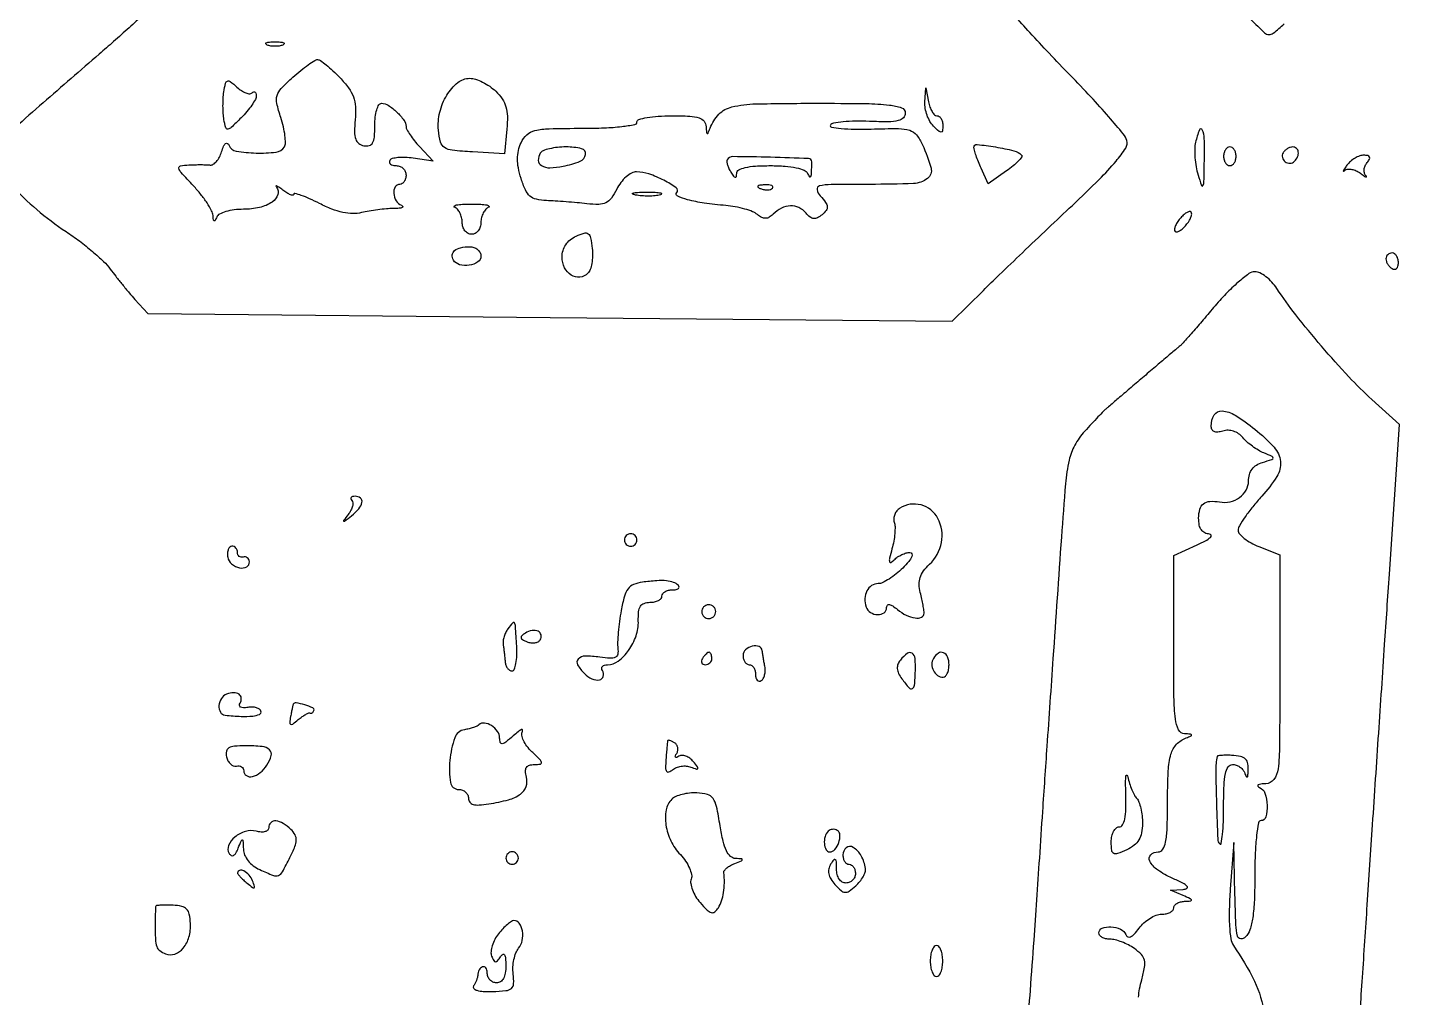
# Model space of a CAD drawing. Extents: x 0 to 5034, y 0 to 2560.
# Drawn here: x 2288.4 to 2512.1, y 599.7 to 755.1 of the extents above; entities that cross this region are included whole.
import ezdxf

# ---------------------------------------------------------------- set-up
doc = ezdxf.new("R2010")
doc.units = 0

msp = doc.modelspace()

# ---------------------------------------------------------------- linework, layer by layer
for points in [[(2285.728413, 729.915619, 0.032233), (2289.826134, 725.969013, 0.029054), (2294.536343, 722.432094, -0.015466), (2296.663873, 720.923104, -0.014152), (2298.759548, 719.241711, -0.014322), (2300.544561, 717.634295, -0.044093), (2301.61631, 716.414621, 0.007994), (2302.487419, 715.265849, 0.00482), (2303.554722, 713.930836, 0.004827), (2304.641171, 712.624373, 0.008426), (2305.569976, 711.565847), (2307.639952, 709.285454), (2372.069976, 708.671604), (2436.5, 708.057754), (2441.5, 713.001935, -0.003149), (2444.04777, 715.489728, -0.001092), (2447.752928, 719.046774, -0.001085), (2451.851407, 722.947267, -0.001262), (2455.765286, 726.637216, 0.007004), (2460.078059, 730.797813, 0.022976), (2462.756937, 733.711695, 0.030529), (2464.322192, 735.829782, 0.224331), (2464.485946, 737.04428, 0.096359), (2463.918664, 738.084025, 0.005751), (2461.596645, 740.823637, 0.008469), (2458.720651, 744.027503, 0.006139), (2455.414823, 747.500524, -0.00386), (2452.042409, 751.011314, -0.004791), (2448.961738, 754.331511, -0.003941), (2446.42636, 757.161579, -0.035667)], [(2306.935008, 757.22477, -0.002384), (2304.626366, 755.11854, -0.002358), (2302.138897, 752.892025, -0.003079), (2299.841554, 750.880262, 0.00075), (2290.829878, 743.062704, 0.004925), (2286.358209, 739.093739, 0.007425)], [(2484.370522, 756.423437, 0.006484), (2486.559293, 754.282583, 0.192673), (2487.265392, 754, 0.17163), (2487.957294, 754.244711, 0.009793), (2489.714117, 755.722908, 0.014047)], [(2501.505435, 591.9625, 0.000336), (2502.245651, 602.88339, 0.00028), (2503.018647, 614.5, -0.000137), (2503.870188, 627.352303, -0.000092), (2504.849501, 642.031033, -0.000093), (2505.802507, 656.236311, -0.000184), (2506.564385, 667.499261), (2508.196685, 691.498521), (2503.74934, 695.524963, -0.021247), (2500.070421, 699.151691, -0.010537), (2495.704406, 704.040372, -0.010535), (2491.551864, 709.104217, -0.021436), (2488.550207, 713.283031, 0.04143), (2487.738666, 714.322554, 0.042784), (2486.774889, 715.20189, 0.046593), (2485.809044, 715.808749, 0.117503), (2485.006464, 716, 0.160161), (2484.053693, 715.686771, 0.020123), (2482.336537, 714.310938, 0.022005), (2480.379683, 712.452036, 0.016614), (2478.393779, 710.25, -0.002101), (2476.48913, 708.010687, -0.003008), (2474.779852, 706.042187, -0.001637), (2473.319637, 704.391747, -0.045803), (2472.90052, 704, 0.01029), (2472.458284, 703.641873, 0.000425), (2470.901555, 702.325, 0.000738), (2469.060587, 700.760319, 0.000524), (2467, 699, -0.000167), (2464.941027, 697.238517, -0.000236), (2463.104997, 695.670327, -0.000135), (2461.554031, 694.347604, -0.003317), (2461.121785, 693.984093, 0.027251), (2460.745243, 693.635348, 0.002551), (2459.870921, 692.722995, 0.003269), (2458.840346, 691.622224, 0.002564), (2457.736669, 690.415459, 0.058032), (2456.136921, 688.173429, 0.071986), (2455.234731, 685.777196, 0.033005), (2454.665888, 682.023001, 0.003721), (2454.003469, 673.431366, 0.000066), (2452.654262, 654.01398, 0.000169), (2451.682516, 639.9331, 0.000226), (2450.968279, 629.463327, 0.000603), (2450.471562, 622, -0.000736), (2450.022881, 615.285339, -0.000839), (2449.573201, 608.86001, -0.000582), (2448.983946, 600.770475, -0.000159), (2448.034709, 588, 0.000521)], [(2466.367131, 599.70806, -0.02635), (2466.543148, 601.067169, -0.021984), (2466.868622, 602.48636, 0.021544), (2467.329812, 604.489231, 0.10358), (2467.302825, 605.652961, 0.135724), (2466.816342, 606.544719, 0.047681), (2465.69683, 607.499795, 0.03377), (2464.746344, 608.074075, 0.027612), (2463.662015, 608.559315, 0.028449), (2462.61077, 608.894532, 0.063034), (2461.777494, 609, -0.054303), (2461.097501, 609.07407, -0.073999), (2460.522139, 609.29375, -0.093637), (2460.136022, 609.618435, -0.172913), (2460, 610, -0.313208), (2460.528048, 610.760273, -0.104017), (2461.943401, 610.973298, -0.088214), (2463.495807, 610.603465, -0.201299), (2464.312954, 609.75, 0.18189), (2464.640174, 609.381564, 0.234634), (2465.086405, 609.370942, 0.099504), (2465.684789, 609.812282, 0.025306), (2466.452991, 610.75, -0.049959), (2467.232054, 611.610811, -0.044338), (2468.196504, 612.339062, -0.046874), (2469.192044, 612.83784, -0.092961), (2470.056704, 613, 0.049486), (2470.800353, 613.073781, 0.069479), (2471.429157, 613.29375, 0.089648), (2471.852377, 613.618209, 0.186599), (2472, 614, -0.16722), (2472.13318, 614.387084, -0.090029), (2472.514062, 614.726896, -0.072474), (2473.080593, 614.969234, -0.054897), (2473.75, 615.070285, 0.011173), (2474.721577, 615.131074, 0.467319), (2474.827495, 615.282091, 0.223503), (2474.652006, 615.489401, 0.005675), (2473.5, 616), (2471.5, 616.859429), (2473.5, 616.98112, 0.108174), (2474.115049, 617.155505, 0.498187), (2474.16343, 617.465928, 0.084899), (2473.473212, 617.970896, 0.010048), (2471.75, 618.786656, -0.045881), (2469.425662, 620.098237, -0.119277), (2468.155728, 621.523233, -0.33546), (2468.3136, 622.521567, -0.19404), (2469.5, 623, 0.25452), (2470.244671, 623.405324, 0.095488), (2470.70417, 624.544219, 0.040458), (2470.947961, 626.70761, 0.007342), (2471.015313, 630.75, -0.009981), (2471.129695, 635.963043, -0.058698), (2471.562586, 638.659861, -0.120304), (2472.45871, 640.240036, -0.113416), (2474, 641.271109, 0.010258), (2474.779626, 641.586343, 0.403256), (2474.845775, 641.743056, 0.289553), (2474.682747, 641.864413, 0.007783), (2473.75, 641.921053, -0.275004), (2472.794293, 642.549693, -0.082897), (2472.282054, 644.286375, -0.027568), (2472.047089, 647.826077, -0.00279), (2472, 656.264749), (2472, 670.529497), (2475.75, 672.213344, 0.016887), (2477.08259, 672.866641, 0.056323), (2477.884375, 673.417661, 0.276457), (2477.992864, 673.748673, 0.342164), (2477.75, 673.948595, -0.103247), (2476.981145, 674.132783, -0.132951), (2476.43014, 674.601851, -0.103968), (2476.104426, 675.385295, -0.046738), (2476, 676.5, -0.067595), (2476.193867, 677.927478, -0.162492), (2476.782078, 678.801938, -0.152373), (2477.807903, 679.181133, -0.0573), (2479.353558, 679.083902, 0.100695), (2481.030515, 679.123174, 0.101073), (2482.556321, 679.814812, 0.107653), (2483.619253, 681.004317, 0.129411), (2484, 682.450756, -0.06814), (2484.143785, 683.500935, -0.09377), (2484.564952, 684.352869, -0.093114), (2485.270925, 684.996166, -0.0663), (2486.25, 685.43443, 0.005952), (2487.738632, 685.895536, 0.286583), (2487.931681, 686.124589, 0.335183), (2487.796795, 686.368746, 0.007238), (2486.465282, 686.939199, -0.036759), (2485.587303, 687.378332, -0.023138), (2484.629801, 688.010501, -0.023197), (2483.74082, 688.723793, -0.038895), (2483.074099, 689.410716, 0.070184), (2482.396799, 690.02659, 0.071045), (2481.57826, 690.428008, 0.073188), (2480.702746, 690.576473, 0.082484), (2479.858817, 690.45519, -0.050187), (2479.055993, 690.286557, -0.130239), (2478.476464, 690.37549, -0.178817), (2478.127631, 690.710499, -0.113412), (2478, 691.265946, -0.137083), (2478.498898, 693.051451, -0.282254), (2479.740621, 693.691082, -0.123401), (2481.861653, 692.987986, -0.027207), (2485.006233, 690.742812, -0.039244), (2488.073283, 687.86892, -0.160531), (2489.102456, 685.571147, -0.16827), (2488.540516, 683.178229, -0.044147), (2486.113931, 680.001463, 0.014591), (2484.666179, 678.321753, 0.018874), (2483.443884, 676.695214, 0.016851), (2482.536379, 675.288683, 0.135648), (2482.333333, 674.554026, 0.181662), (2482.556131, 673.961041, 0.046521), (2483.3125, 673.243568, 0.041218), (2484.390607, 672.531589, 0.031848), (2485.666667, 671.934605), (2489, 670.626707), (2489, 652.313354, -0.00153), (2488.962628, 640.102065, -0.02891), (2488.718207, 636.283702, -0.129824), (2488.046887, 634.602611, -0.22824), (2486.75, 633.921053, 0.020908), (2485.953487, 633.859693, 0.102704), (2485.528125, 633.717133, 0.451325), (2485.492009, 633.534095, 0.134342), (2485.75, 633.337719, -0.222278), (2486.618182, 632.405461, -0.066492), (2486.974097, 630.444997, -0.074256), (2486.787511, 628.611897, -0.342837), (2486, 628, 0.362941), (2485.582061, 627.6506, 0.015508), (2485.279167, 625.607143, 0.019302), (2485.067196, 622.879024, 0.009736), (2485, 619.428571, -0.009186), (2484.923566, 615.268732, -0.027783), (2484.6625, 612.448214, -0.041122), (2484.210836, 610.519617, -0.118843), (2483.5, 609.357143, -0.212708), (2482.738525, 609.065093, -0.330379), (2482.219974, 609.494048, -0.050966), (2481.964596, 611.310781, -0.004041), (2481.819842, 616.178571), (2481.639684, 624.5), (2481.069842, 617, 0.011996), (2480.903384, 613.792007, 0.020601), (2480.939108, 611.115307, 0.022148), (2481.144343, 609.045455, 0.118704), (2481.56121, 608, -0.042412), (2484.937267, 602.250528, -0.075122), (2486.538781, 597.002994, -0.136488)]]:
    msp.add_lwpolyline(points, format="xyb")
for points in [[(2329.25, 752.337719, -0.057986), (2328.679992, 752.181385, -0.037979), (2328, 752.12966, -0.037979), (2327.320008, 752.181385, -0.057986), (2326.75, 752.337719, -0.174857), (2326.540618, 752.525001, -0.447206), (2326.601562, 752.693942, -0.078554), (2327.10856, 752.810911, -0.017491), (2328, 752.842105, -0.017491), (2328.89144, 752.810911, -0.078554), (2329.398438, 752.693942, -0.447206), (2329.459382, 752.525001, -0.174857)], [(2338.398641, 747.105796, -0.031721), (2339.790265, 745.455487, -0.072487), (2340.558193, 744.024129, -0.074135), (2340.876072, 742.453576, -0.034425), (2340.840372, 740.368597, 0.019683), (2340.748743, 738.402933, 0.083577), (2340.935108, 737.244775, 0.148484), (2341.422557, 736.563614, 0.116675), (2342.254639, 736.189477, 0.110527), (2343.115137, 736.21522, 0.209551), (2343.651406, 736.634171, 0.104955), (2343.929729, 737.582978, 0.01905), (2344, 739.426676, -0.028387), (2344.077792, 740.795791, -0.044478), (2344.314732, 741.950336, -0.055522), (2344.658697, 742.758832, -0.270745), (2345.071429, 743, -0.146649), (2346.159401, 742.673886, -0.044622), (2347.520742, 741.591742, -0.04439), (2348.661478, 740.294421, -0.159466), (2349, 739.25999, 0.128662), (2349.125016, 738.782203, 0.020544), (2349.636737, 737.953008, 0.021585), (2350.337678, 737.005982, 0.017425), (2351.167615, 736.050461), (2353.33523, 733.7238), (2350.123587, 734.195169, 0.025858), (2348.856101, 734.314695, 0.034796), (2347.704086, 734.283301, 0.037327), (2346.797556, 734.126357, 0.195219), (2346.396955, 733.833269, 0.178566), (2346.332959, 733.51784, 0.188164), (2346.491205, 733.244773, 0.115624), (2346.880322, 733.059979, 0.053337), (2347.440983, 733, -0.095165), (2348.036055, 732.885705, -0.09695), (2348.542039, 732.559375, -0.098802), (2348.880765, 732.072373, -0.103052), (2349, 731.5, -0.064853), (2348.925306, 730.926543, -0.082425), (2348.70625, 730.440625, -0.098894), (2348.381354, 730.115568, -0.148195), (2348, 730, 0.266139), (2347.266206, 729.579644, 0.152418), (2347.028726, 728.555482, 0.118268), (2347.406409, 727.376835, 0.160995), (2348.25, 726.657586, -0.176706), (2348.460666, 726.466557, -0.439273), (2348.398438, 726.292499, -0.080161), (2347.891038, 726.168509, -0.018035), (2347, 726.129616, 0.019511), (2345.85423, 726.076214, 0.010918), (2344.466878, 725.926599, 0.01088), (2343.069205, 725.713899, 0.017376), (2341.887245, 725.465022, -0.068102), (2340.487518, 725.315686, -0.046035), (2338.892023, 725.510841, -0.039213), (2337.107672, 726.047404, -0.025319), (2335.137245, 726.929983, 0.0116), (2333.549993, 727.693866, 0.021103), (2332.215316, 728.231827, 0.019122), (2331.198137, 728.549495, 0.493975), (2331, 728.397879, -0.421417), (2330.859688, 728.260968, -0.088821), (2330.485938, 728.337395, -0.046714), (2329.922081, 728.625409, -0.021926), (2329.25, 729.094588, 0.009281), (2328.614943, 729.562237, 0.046197), (2328.231826, 729.783555, 0.595759), (2328.163061, 729.732027, 0.139903), (2328.241324, 729.559042, -0.266351), (2328.464013, 728.350739, -0.161218), (2327.548761, 727.166681, -0.091964), (2325.535517, 726.292491, -0.056621), (2322.960889, 726, 0.030485), (2321.465379, 725.908733, 0.040293), (2320.128867, 725.634404, 0.045468), (2319.108634, 725.234155, 0.182624), (2318.662281, 724.75, -0.023045), (2318.423057, 724.227847, -0.392802), (2318.260277, 724.169067, -0.268296), (2318.132621, 724.338917, -0.016153), (2318.07432, 725, 0.109483), (2317.855024, 725.780952, 0.022687), (2317.120516, 727.014063, 0.022826), (2316.116883, 728.395701, 0.019788), (2314.944687, 729.75, -0.004468), (2312.943675, 731.923586, -0.130071), (2312.60019, 732.589105, -0.425812), (2312.848858, 732.962638, -0.031731), (2314.199314, 733.118483, -0.007326), (2315.162962, 733.153963, -0.00671), (2316.155865, 733.162631, -0.006723), (2317.042281, 733.146553, -0.021762), (2317.629162, 733.102395, 0.177059), (2318.111862, 733.216368, 0.07073), (2318.628773, 733.673018, 0.058121), (2319.099801, 734.376692, 0.044768), (2319.446463, 735.233913, -0.027518), (2319.762002, 736.098762, -0.116788), (2320.087533, 736.538379, -0.325105), (2320.387866, 736.560111, -0.156987), (2320.650635, 736.25, 0.258681), (2321.800374, 735.333454, 0.035203), (2324.975283, 735.026516, 0.035673), (2328.180597, 735.17187, 0.22903), (2329.512083, 736.01955, 0.14293), (2329.682967, 736.637874, 0.027174), (2329.602009, 737.815553, 0.027015), (2329.349949, 739.224816, 0.021946), (2328.933369, 740.701892, -0.023416), (2328.296963, 742.984063, -0.129889), (2328.338866, 744.245668, -0.119542), (2328.999175, 745.373959, -0.018538), (2330.878046, 747.182342, -0.011644), (2332.144029, 748.261554, -0.015776), (2333.339368, 749.172313, -0.012705), (2334.363141, 749.863929, -0.143147), (2334.828685, 750, -0.156422), (2335.280069, 749.855246, -0.015146), (2336.206177, 749.149827, -0.018073), (2337.27847, 748.214311, -0.013323)], [(2324.331152, 744.664485, -0.10292), (2324.585892, 744.831485, -0.247322), (2324.803526, 744.807503, -0.184393), (2324.952524, 744.594973, -0.061767), (2325, 744.212121, -0.124983), (2324.852056, 743.629508, -0.025377), (2324.292231, 742.712496, -0.025299), (2323.512948, 741.686178, -0.021349), (2322.590574, 740.681483, -0.005796), (2320.968285, 739.096376, -0.165465), (2320.444648, 738.853523, -0.369987), (2320.103746, 739.087969, -0.022788), (2319.821572, 740.386028, -0.026728), (2319.708607, 741.363664, -0.014824), (2319.67024, 742.56413, -0.01475), (2319.703463, 743.78549, -0.023), (2319.811333, 744.832286, -0.01696), (2320.06606, 746.21179, -0.258595), (2320.375864, 746.56316, -0.258024), (2320.838542, 746.487091, -0.016896), (2321.911486, 745.580104, 0.03805), (2322.630848, 745.02238, 0.055477), (2323.344475, 744.657548, 0.07124), (2323.948064, 744.522881, 0.219075)], [(2363.377965, 744.921208, -0.051153), (2364.413142, 743.697934, -0.078581), (2365.007018, 742.447019, -0.067242), (2365.238911, 740.934443, -0.028238), (2365.159255, 738.872751), (2364.780687, 734.903087), (2359.640343, 735.201543, -0.011141), (2356.404934, 735.461832, -0.117403), (2355.161418, 735.89653, -0.189683), (2354.528041, 736.772828, -0.038632), (2354.190761, 738.694772, -0.084815), (2354.399146, 741.554892, -0.075868), (2355.540994, 744.306081, -0.085572), (2357.280984, 746.307747, -0.172813), (2359.224063, 747, -0.079645), (2360.142484, 746.852772, -0.03654), (2361.266814, 746.389355, -0.034997), (2362.404386, 745.716756, -0.040608)], [(2434.069551, 741, -0.165261), (2434.424492, 740.87939, -0.095559), (2434.726681, 740.538393, -0.076579), (2434.930916, 740.029619, -0.057282), (2435, 739.428571, -0.025528), (2434.955828, 738.563952, -0.371025), (2434.75, 738.369048, -0.200518), (2434.395911, 738.49758, -0.010352), (2433.5, 739.357143, -0.068228), (2432.935451, 740.101076, -0.042554), (2432.480628, 741.098438, -0.042002), (2432.194329, 742.179699, -0.058438), (2432.136182, 743.178571), (2432.272364, 745.5), (2432.705733, 743.25, 0.037644), (2432.939971, 742.388683, 0.051079), (2433.285119, 741.660938, 0.061974), (2433.681695, 741.159044, 0.197067)], [(2429, 741.429265, -0.197702), (2428.686437, 740.66724, -0.141368), (2427.872174, 740.212649, -0.057313), (2426.27765, 740.030393, -0.010024), (2423.25, 740.093201, 0.013816), (2421.010663, 740.122672, 0.020205), (2419.042188, 740.014542, 0.016253), (2417.467382, 739.812205, 0.220832), (2417, 739.495889, 0.527072), (2417.144799, 739.179331, 0.01907), (2418.703125, 738.970025, 0.020379), (2420.84962, 738.852651, 0.010971), (2423.5, 738.874033, -0.007216), (2427.912075, 738.942766, -0.074853), (2429.703294, 738.675198, -0.153799), (2430.788223, 737.928307, -0.058786), (2431.75, 736.342716, -0.03909), (2433.116224, 732.595995, -0.308201), (2432.553485, 730.933617, -0.152936), (2430.323987, 730.137575, -0.009855), (2423.345012, 730, 0.002599), (2417.092665, 729.967501, 0.05464), (2415.244236, 729.745432, 0.404384), (2414.862562, 729.15453, 0.135955), (2415.370241, 728.143382, -0.024761), (2416.230864, 727.0922, -0.136165), (2416.490511, 726.414489, -0.189043), (2416.321013, 725.821627, -0.056542), (2415.657907, 725.131051, -0.052747), (2414.917829, 724.638386, -0.146909), (2414.311252, 724.521602, -0.144627), (2413.734624, 724.757814, -0.050548), (2413.088991, 725.392773, 0.109875), (2411.956822, 726.270005, 0.119125), (2410.593006, 726.551004, 0.108696), (2409.15328, 726.182645, 0.079762), (2407.813671, 725.213671, -0.060713), (2407.189017, 724.724735, -0.1315), (2406.607679, 724.55672, -0.125731), (2406.002607, 724.698586, -0.053119), (2405.302604, 725.163824, 0.079851), (2404.536951, 725.615896, 0.024325), (2403.257372, 726.047553, 0.023673), (2401.754991, 726.398337, 0.023798), (2400.228811, 726.604781, -0.014034), (2396.765664, 727.004567, -0.029377), (2394.109331, 727.547833, -0.043279), (2392.466109, 728.142029, -0.521474), (2392.366867, 728.700201, 0.464638), (2392.30331, 729.450381, 0.035515), (2390.329465, 730.64798, 0.036704), (2387.907214, 731.674894, 0.082085), (2385.940259, 732, 0.122432), (2385.141032, 731.801321, 0.056533), (2384.251139, 731.192188, 0.051156), (2383.412774, 730.301913, 0.049411), (2382.761435, 729.25, -0.039895), (2381.896633, 727.792198, -0.125723), (2381.037911, 727.060806, -0.113473), (2379.87993, 726.790429, -0.029466), (2377.956869, 726.897292, 0.005613), (2376.414959, 727.056986, 0.003673), (2374.634205, 727.20805, 0.003694), (2372.896667, 727.329692, 0.007071), (2371.5, 727.397292, -0.046436), (2369.886742, 727.603332, -0.124382), (2368.860212, 728.121329, -0.108262), (2368.120132, 729.114731, -0.030525), (2367.429258, 730.930481, -0.027836), (2366.998583, 732.639318, -0.047844), (2366.858516, 734.099749, -0.054802), (2367.002888, 735.413014, -0.053745), (2367.429258, 736.672679, -0.098932), (2368.368336, 737.957993, -0.128362), (2369.65272, 738.638559, -0.052291), (2371.915904, 738.928573, -0.005518), (2377.25, 738.992198, 0.009507), (2380.776702, 739.062409, 0.01894), (2383.56055, 739.276619, 0.015017), (2385.648371, 739.580859, 0.363913), (2386, 740, -0.332234), (2386.292067, 740.391033, -0.026982), (2387.615625, 740.70625, -0.027868), (2389.39166, 740.927854, -0.017105), (2391.5, 741, -0.011091), (2394.446118, 740.934638, -0.06499), (2395.968036, 740.666866, -0.150584), (2396.751634, 740.127457, -0.157255), (2397.078947, 739.25, 0.007621), (2397.13506, 738.320941, 0.287493), (2397.25449, 738.159003, 0.408442), (2397.407804, 738.223836, 0.010158), (2397.71322, 739, -0.105833), (2399.135387, 741.241146, -0.141476), (2401.22299, 742.418131, -0.053158), (2405.065388, 742.905126, -0.004963), (2414.622445, 743, -0.003078), (2422.709375, 742.95022, -0.024131), (2426.461652, 742.722688, -0.059277), (2428.407177, 742.272832, -0.316239)], [(2475.505902, 736.75, 0.052006), (2475.367064, 735.674208, 0.024886), (2475.402399, 734.279688, 0.024358), (2475.584853, 732.81346, 0.031822), (2475.900897, 731.5, 0.011225), (2476.461003, 729.822205, 0.674582), (2476.694204, 729.813054, 0.099754), (2476.845698, 730.47727, 0.002256), (2476.914047, 733.75, 0.009373), (2476.905495, 737.35242, 0.104815), (2476.580413, 738.740895, 0.661044), (2476.115028, 738.724014, 0.033531)], [(2370.5, 735, 0.148802), (2370.193483, 733.839079, 0.258565), (2370.694651, 733.00931, 0.137138), (2372.06385, 732.661403, 0.044528), (2374.158331, 732.898546, 0.042832), (2376.887551, 733.705112, 0.26683), (2377.765486, 734.798977, 0.394448), (2377.139474, 735.720707, 0.055749), (2374.64235, 736, 0.026293), (2373.247769, 735.926615, 0.032945), (2371.971754, 735.70625, 0.034807), (2370.962468, 735.386879, 0.16168)], [(2447.636799, 734.696535, -0.370767), (2447.659651, 734.393577, -0.031743), (2447.118954, 733.7494, -0.029993), (2446.284752, 732.973696, -0.017585), (2445.202196, 732.143976), (2442.289241, 730.069769), (2441.144621, 732.581938, -0.011578), (2440.706417, 733.605886, -0.013217), (2440.336232, 734.60515, -0.012423), (2440.066787, 735.465505, -0.069778), (2440, 735.941742, -0.444931), (2440.493378, 736.386426, -0.014477), (2443.452372, 735.991511, -0.019087), (2446.390186, 735.396597, -0.137718)], [(2480, 734.5, 0.064853), (2480.074694, 733.926543, 0.082425), (2480.29375, 733.440625, 0.098894), (2480.618646, 733.115568, 0.148195), (2481, 733, 0.148195), (2481.381354, 733.115568, 0.098894), (2481.70625, 733.440625, 0.082425), (2481.925306, 733.926543, 0.064853), (2482, 734.5, 0.064853), (2481.925306, 735.073457, 0.082425), (2481.70625, 735.559375, 0.098894), (2481.381354, 735.884432, 0.148195), (2481, 736, 0.148195), (2480.618646, 735.884432, 0.098894), (2480.29375, 735.559375, 0.082425), (2480.074694, 735.073457, 0.064853)], [(2489.542705, 735.069098, 0.195483), (2489.412739, 734.300347, 0.177971), (2489.849183, 733.620737, 0.173509), (2490.632003, 733.375083, 0.18866), (2491.36052, 733.693853, 0.094258), (2491.860497, 734.428701, 0.135693), (2491.969472, 735.203471, 0.182678), (2491.664889, 735.772622, 0.181466), (2491.059017, 736, 0.08447), (2490.65652, 735.931514, 0.05343), (2490.225445, 735.726548, 0.051896), (2489.832549, 735.425195, 0.064898)], [(2400.469738, 733.952254, 0.167142), (2400.400494, 733.644561, 0.043232), (2400.501056, 733.138809, 0.039082), (2400.723828, 732.548418, 0.031289), (2401.05067, 731.952254, 0.019534), (2401.479528, 731.329562, 0.180775), (2401.750153, 731.155742, 0.409565), (2401.926117, 731.267095, 0.054277), (2401.984687, 731.75, -0.270251), (2402.316937, 732.3041, -0.069256), (2403.332618, 732.691601, -0.042014), (2404.993915, 732.929448, -0.014557), (2407.416667, 733, -0.017215), (2409.728994, 732.920364, -0.034815), (2411.532673, 732.669028, -0.04379), (2412.806276, 732.281217, -0.203795), (2413.337719, 731.75, 0.069294), (2413.640776, 731.22302, 0.591936), (2413.851202, 731.256634, 0.078771), (2413.975314, 731.915339, 0.007053), (2414.000486, 733.603238, 0.402663), (2413.485146, 734.140264, 0.003654), (2407.407785, 734.341473, 0.004148), (2401.366048, 734.447172, 0.262655)], [(2499.767091, 733.083333, 0.010063), (2499.349629, 732.509416, 0.059875), (2499.175813, 732.182868, 0.641445), (2499.23444, 732.122545, 0.09071), (2499.440958, 732.241324, -0.150117), (2499.893693, 732.435336, -0.073619), (2500.526596, 732.409929, -0.062732), (2501.234102, 732.181426, -0.052937), (2501.907991, 731.774292, 0.010022), (2502.485069, 731.354241, 0.058995), (2502.814583, 731.177928, 0.639899), (2502.875301, 731.236222, 0.092803), (2502.758676, 731.440958, -0.122301), (2502.549331, 731.864052, -0.082632), (2502.521654, 732.4042, -0.074656), (2502.675575, 732.976513, -0.070356), (2502.9928, 733.491324, 0.047986), (2503.357092, 734.027451, 0.234328), (2503.371542, 734.383351, 0.241757), (2503.098351, 734.602744, 0.050594), (2502.468247, 734.666667, 0.086067), (2501.806381, 734.551887, 0.046725), (2501.056033, 734.201562, 0.044726), (2500.337594, 733.689119, 0.053257)], [(2405.8125, 729.316886, 0.051402), (2406.359369, 729.160852, 0.05415), (2406.916927, 729.123424, 0.060344), (2407.402231, 729.202593, 0.126455), (2407.729167, 729.395833, 0.296942), (2407.77538, 729.614691, 0.208169), (2407.592839, 729.799335, 0.077125), (2407.112848, 729.910055, 0.028489), (2406.416667, 729.921053, 0.018894), (2405.670344, 729.862007, 0.168741), (2405.37858, 729.720685, 0.470617), (2405.395823, 729.538436, 0.054073)], [(2389.761659, 728.31292, -0.041951), (2388.934218, 728.169017, -0.020826), (2387.869594, 728.119272, -0.020511), (2386.754739, 728.159391, -0.028254), (2385.761659, 728.292739, -0.082665), (2385.319562, 728.45659, -0.67161), (2385.339362, 728.605813, -0.053901), (2386.071102, 728.715166, -0.008901), (2387.5, 728.747817, -0.009782), (2388.938425, 728.726931, -0.038992), (2389.814362, 728.62839, -0.417468), (2389.916221, 728.476221, -0.285845)], [(2362.25, 726.337719, 0.113869), (2361.771682, 726.003208, 0.064373), (2361.367188, 725.418476, 0.059088), (2361.09311, 724.687147, 0.060204), (2361, 723.916667, -0.076722), (2360.886976, 723.184424, -0.089679), (2360.559375, 722.563021, -0.100762), (2360.07205, 722.14761, -0.12694), (2359.5, 722, -0.12694), (2358.92795, 722.14761, -0.100762), (2358.440625, 722.563021, -0.089679), (2358.113024, 723.184424, -0.076722), (2358, 723.916667, 0.060204), (2357.90689, 724.687147, 0.059088), (2357.632812, 725.418476, 0.064373), (2357.228318, 726.003208, 0.113869), (2356.75, 726.337719, -0.541771), (2356.71333, 726.524102, -0.148747), (2357.042188, 726.693942, -0.033772), (2358.042118, 726.808307, -0.01159), (2359.5, 726.842105, -0.01159), (2360.957882, 726.808307, -0.033772), (2361.957812, 726.693942, -0.148747), (2362.28667, 726.524102, -0.541771)], [(2473, 724.5, 0.033123), (2472.544393, 723.87051, 0.048615), (2472.239343, 723.259616, 0.060418), (2472.112155, 722.751526, 0.231506), (2472.214999, 722.451668, 0.262339), (2472.499669, 722.372183, 0.072676), (2472.945593, 722.553366, 0.053484), (2473.471351, 722.943099, 0.03334), (2474, 723.5, 0.033123), (2474.455607, 724.12949, 0.048615), (2474.760657, 724.740384, 0.060418), (2474.887845, 725.248474, 0.231506), (2474.785001, 725.548332, 0.262339), (2474.500331, 725.627817, 0.072676), (2474.054407, 725.446634, 0.053484), (2473.528649, 725.056901, 0.03334)], [(2378.14006, 715.74006, -0.171965), (2376.86332, 715.131493, -0.166706), (2375.469141, 715.452308, -0.139798), (2374.390781, 716.641754, -0.115169), (2374, 718.315801, -0.070663), (2374.151394, 719.381694, -0.076041), (2374.592945, 720.334468, -0.074925), (2375.305872, 721.122611, -0.06582), (2376.25, 721.707248, -0.033219), (2377.552171, 722.192309, -0.240665), (2378.189173, 722.074957, -0.185014), (2378.56946, 721.455212, -0.019209), (2378.822842, 719.732904, -0.033577), (2378.872205, 718.515575, -0.035706), (2378.755447, 717.327778, -0.038255), (2378.505231, 716.33055, -0.116292)], [(2361, 718.5, -0.251466), (2360.493986, 717.557496, -0.110821), (2359.131155, 717.037319, -0.100899), (2357.57679, 717.126384, -0.192026), (2356.586203, 717.86052, -0.168395), (2356.403348, 718.678558, -0.193568), (2356.782149, 719.378337, -0.120329), (2357.748056, 719.848182, -0.053357), (2359.166667, 720, -0.080377), (2359.866935, 719.886697, -0.091482), (2360.461458, 719.559375, -0.100741), (2360.858949, 719.072097, -0.121457)], [(2506, 718.059017, 0.089642), (2506.073302, 717.653442, 0.053229), (2506.29375, 717.2129, 0.051032), (2506.617485, 716.806203, 0.06081), (2507, 716.5, 0.139169), (2507.379648, 716.392057, 0.191142), (2507.70625, 716.521475, 0.138808), (2507.926733, 716.889346, 0.066118), (2508, 717.440983, 0.062283), (2507.925455, 718.037096, 0.080552), (2507.70625, 718.542039, 0.097988), (2507.381379, 718.879982, 0.153634), (2507, 719, 0.092995), (2506.618268, 718.928382, 0.096318), (2506.29375, 718.723586, 0.099231), (2506.076556, 718.418051, 0.105429)], [(2340.324657, 679.342009, -0.188967), (2340.485663, 678.973454, -0.073134), (2340.424724, 678.409651, -0.05878), (2340.167948, 677.749775, -0.04346), (2339.741324, 677.092009, 0.002328), (2338.97634, 676.101435, 0.488078), (2339.003157, 675.998637, 0.272896), (2339.151917, 676.017381, 0.001728), (2340.25, 676.872445, 0.047268), (2341.44097, 678.003341, 0.133893), (2341.935729, 679.026007, 0.279531), (2341.678346, 679.708248, 0.167773), (2340.833333, 680, 0.057388), (2340.43152, 679.953729, 0.172529), (2340.20266, 679.806715, 0.253554), (2340.167715, 679.592176, 0.113033)], [(2428.128115, 678.100341, 0.081212), (2427.639105, 677.665591, 0.074544), (2427.296686, 677.085426, 0.077534), (2427.148835, 676.452879, 0.101594), (2427.224195, 675.865654, -0.07913), (2427.349656, 675.144277, -0.0245), (2427.311285, 674.039725, -0.023821), (2427.14624, 672.790388, -0.024106), (2426.863531, 671.567451, 0.008791), (2426.471816, 670.081819, 0.110387), (2426.460081, 669.504866, 0.519367), (2426.690252, 669.403949, 0.060213), (2427.217451, 669.817451, -0.049169), (2427.769074, 670.270079, -0.037853), (2428.447854, 670.652626, -0.03888), (2429.144361, 670.91465, -0.070641), (2429.745455, 671, -0.310981), (2430.062047, 670.78201, -0.202042), (2430.0464, 670.320946, -0.067734), (2429.546872, 669.537997, -0.020562), (2428.590909, 668.5, -0.026195), (2427.528168, 667.543139, -0.028771), (2426.402735, 666.734375, -0.029922), (2425.370805, 666.162881, -0.111949), (2424.652443, 666, 0.146926), (2423.603185, 665.68487, 0.129132), (2422.837882, 664.830433, 0.111748), (2422.52192, 663.598212, 0.091267), (2422.730641, 662.25, 0.169171), (2423.419898, 661.38142, 0.134753), (2424.570999, 661.029193, 0.165045), (2425.58326, 661.340202, 0.240896), (2426, 662.154988, -0.17517), (2426.134249, 662.526426, -0.269871), (2426.446629, 662.640444, -0.10525), (2426.981932, 662.422319, -0.025369), (2427.75, 661.841582, 0.058638), (2429.142084, 660.927581, 0.081968), (2430.561562, 660.488066, 0.135118), (2431.589658, 660.624475, 0.294748), (2432.017923, 661.254498, 0.045239), (2431.988649, 661.692951, 0.007276), (2431.842134, 662.538195, 0.00799), (2431.63862, 663.531105, 0.006939), (2431.394325, 664.565021, -0.054191), (2431.212836, 665.875366, -0.086529), (2431.373828, 666.991322, -0.08208), (2431.912766, 668.027296, -0.04435), (2432.876402, 669.099478, 0.160917), (2434.792116, 672.592258, 0.168573), (2434.201315, 676.463907, 0.208184), (2431.51576, 678.612865, 0.210272)], [(2384, 673, 0.099038), (2384.076342, 672.618362, 0.097945), (2384.29375, 672.29375, 0.097945), (2384.618362, 672.076342, 0.099038), (2385, 672, 0.099038), (2385.381638, 672.076342, 0.097945), (2385.70625, 672.29375, 0.097945), (2385.923658, 672.618362, 0.099038), (2386, 673, 0.099038), (2385.923658, 673.381638, 0.097945), (2385.70625, 673.70625, 0.097945), (2385.381638, 673.923658, 0.099038), (2385, 674, 0.099038), (2384.618362, 673.923658, 0.097945), (2384.29375, 673.70625, 0.097945), (2384.076342, 673.381638, 0.099038)], [(2320.433813, 670.25, 0.18342), (2321.039438, 669.163554, 0.122194), (2322.333201, 668.528556, 0.178166), (2323.467354, 668.687851, 0.3034), (2323.9, 669.5, 0.093907), (2323.793039, 669.862485, 0.113761), (2323.565, 670.132812, 0.119228), (2323.250836, 670.267928, 0.11039), (2322.9, 670.25, -0.110297), (2322.557014, 670.23241, -0.132333), (2322.264375, 670.367188, -0.125726), (2322.068905, 670.637591, -0.094222), (2322, 671, 0.089971), (2321.930741, 671.381784, 0.095344), (2321.732242, 671.70625, 0.099759), (2321.436237, 671.923342, 0.108912), (2321.088484, 672, 0.200506), (2320.761327, 671.863311, 0.105714), (2320.520174, 671.485937, 0.076606), (2320.402446, 670.91991, 0.04951)], [(2386.869023, 666.231416, 0.064192), (2385.464185, 665.861895, 0.136653), (2384.58188, 665.181308, 0.094733), (2383.988076, 663.962108, 0.021188), (2383.476458, 661.695063, 0.011618), (2383.201582, 659.951376, 0.011312), (2383.005192, 658.181268, 0.011279), (2382.90302, 656.619215, 0.040786), (2382.941614, 655.624146, -0.075521), (2382.912753, 654.677076, -0.238194), (2382.54, 654.185616, -0.131382), (2381.725152, 654.0264, -0.019358), (2380.040151, 654.207415, 0.034773), (2377.689647, 654.386896, 0.209185), (2376.589624, 653.914366, 0.330856), (2376.48373, 652.986256, 0.065083), (2377.571429, 651.571429, 0.090591), (2378.787237, 650.731215, 0.149804), (2380.014998, 650.574912, 0.298468), (2380.606347, 651.126775, 0.200992), (2380.457295, 652.069098, -0.132948), (2380.352067, 652.422721, -0.190315), (2380.463403, 652.726548, -0.143083), (2380.790922, 652.93151, -0.068843), (2381.285995, 653, 0.164493), (2383.007113, 653.581971, 0.076288), (2384.663635, 655.302724, 0.070361), (2385.855437, 657.628117, 0.090633), (2386.219149, 659.996992, -0.029553), (2386.265219, 661.498916, -0.115975), (2386.555426, 662.372679, -0.171102), (2387.131467, 662.838773, -0.085549), (2388.066883, 663, 0.049757), (2388.806624, 663.073797, 0.069745), (2389.432147, 663.29375, 0.089904), (2389.853075, 663.618225, 0.185783), (2390, 664, -0.163305), (2390.128, 664.381453, -0.096011), (2390.489583, 664.70625, -0.077243), (2391.029224, 664.925704, -0.05808), (2391.666667, 665, 0.040239), (2392.260011, 665.047829, 0.115697), (2392.639414, 665.204336, 0.251597), (2392.75193, 665.433608, 0.189381), (2392.637722, 665.695611, 0.110091), (2391.842234, 666.201127, 0.063632), (2390.730708, 666.449345, 0.041581), (2389.159714, 666.464273, 0.013848)], [(2396.552786, 662.08541, 0.099038), (2396.401684, 661.679226, 0.097945), (2396.417584, 661.244476, 0.097945), (2396.597789, 660.848514, 0.099038), (2396.91459, 660.552786, 0.099038), (2397.320774, 660.401684, 0.097945), (2397.755524, 660.417584, 0.097945), (2398.151486, 660.597789, 0.099038), (2398.447214, 660.91459, 0.099038), (2398.598316, 661.320774, 0.097945), (2398.582416, 661.755524, 0.097945), (2398.402211, 662.151486, 0.099038), (2398.08541, 662.447214, 0.099038), (2397.679226, 662.598316, 0.097945), (2397.244476, 662.582416, 0.097945), (2396.848514, 662.402211, 0.099038)], [(2365.311092, 658.75, 0.049696), (2364.967387, 658.179583, 0.038135), (2364.706339, 657.5, 0.039148), (2364.559666, 656.819413, 0.070617), (2364.563648, 656.25, -0.005834), (2364.644032, 655.664003, -0.002979), (2364.731978, 654.926563, -0.00296), (2364.813598, 654.165376, -0.00444), (2364.875, 653.5, 0.062221), (2364.995694, 652.926494, 0.07563), (2365.250299, 652.440625, 0.089437), (2365.594593, 652.114212, 0.146113), (2365.977081, 652, 0.311536), (2366.341021, 652.251134, 0.044326), (2366.60044, 653.173478, 0.037585), (2366.743519, 654.463645, 0.023028), (2366.727081, 655.994819, 0.001753), (2366.536749, 659.147999, 0.103098), (2366.384524, 659.699603, 0.529651), (2366.106623, 659.733645, 0.01923)], [(2368.118408, 658.07318, 0.03936), (2367.533274, 657.644526, 0.268353), (2367.419978, 657.319611, 0.227867), (2367.64177, 657.0198, 0.029854), (2368.384129, 656.682837, 0.058511), (2369.018371, 656.521214, 0.067768), (2369.641177, 656.522896, 0.078711), (2370.158376, 656.680128, 0.142196), (2370.484287, 656.974576, 0.191013), (2370.62606, 657.771326, 0.23802), (2370.165803, 658.353794, 0.152732), (2369.196475, 658.482104, 0.095806)], [(2403, 654.5, 0.064853), (2403.074694, 653.926543, 0.082425), (2403.29375, 653.440625, 0.098894), (2403.618646, 653.115568, 0.148195), (2404, 653, -0.153634), (2404.381379, 652.879982, -0.097988), (2404.70625, 652.542039, -0.080552), (2404.925455, 652.037096, -0.062283), (2405, 651.440983, 0.059147), (2405.066068, 650.88443, 0.126796), (2405.267587, 650.505305, 0.191241), (2405.565646, 650.360563, 0.158234), (2405.910933, 650.444954, 0.130709), (2406.235346, 650.788145, 0.063249), (2406.456044, 651.35546, 0.056266), (2406.547692, 652.044344, 0.05232), (2406.487445, 652.753971, -0.003291), (2406.353805, 653.477451, -0.003226), (2406.228784, 654.207416, -0.003176), (2406.127316, 654.849139, -0.012202), (2406.076511, 655.25, 0.286153), (2405.563888, 655.911773, 0.149456), (2404.482882, 655.974105, 0.123295), (2403.405635, 655.407143, 0.213397)], [(2396.5, 654, 0.082592), (2396.343488, 653.6179, 0.161196), (2396.3746, 653.29375, 0.182303), (2396.586039, 653.078288, 0.108972), (2396.940983, 653, 0.093332), (2397.345238, 653.076123, 0.09642), (2397.688914, 653.29375, 0.099167), (2397.918938, 653.618444, 0.105053), (2398, 654, 0.042167), (2397.967655, 654.382849, 0.061769), (2397.870461, 654.70625, 0.081139), (2397.727648, 654.92554, 0.210953), (2397.559017, 655, 0.151918), (2397.34829, 654.934461, 0.038439), (2397.066025, 654.70625, 0.035638), (2396.768994, 654.382774, 0.029505)], [(2428.205129, 653.747165, 0.082912), (2427.813534, 653.074631, 0.110682), (2427.714283, 652.377236, 0.093226), (2427.92098, 651.615636, 0.045141), (2428.442927, 650.747165, 0.017992), (2429.608693, 649.26768, 0.363085), (2430.133218, 649.177158, 0.246208), (2430.47508, 649.719646, 0.010999), (2430.606481, 652.00228, 0.030919), (2430.553709, 654.007311, 0.21688), (2430.083809, 654.83707, 0.332758), (2429.32408, 654.826363, 0.055435)], [(2433.5, 654, 0.144187), (2433.245197, 653.069103, 0.115518), (2433.502676, 652.057547, 0.118376), (2434.174754, 651.283364, 0.156311), (2435.059017, 651, 0.200667), (2435.418575, 651.150357, 0.084925), (2435.723586, 651.5875, 0.064972), (2435.93082, 652.23444, 0.045091), (2436, 653, 0.086441), (2435.77983, 654.264012, 0.21455), (2435.141919, 654.925046, 0.248207), (2434.303763, 654.835804, 0.106542)], [(2320.25, 648.281721, 0.16875), (2319.407618, 647.602242, 0.121567), (2319.029539, 646.444856, 0.145639), (2319.261002, 645.38722, 0.246421), (2320, 644.9, 0.013643), (2322.605514, 644.711071, 0.038732), (2324.424617, 644.769895, 0.068392), (2325.504173, 645.041326, 0.379128), (2325.75, 645.533614, 0.177456), (2325.515544, 645.867011, 0.080514), (2325.027265, 646.10045, 0.064701), (2324.370587, 646.203772, 0.048703), (2323.640689, 646.152237, -0.043346), (2322.949907, 646.096034, -0.127938), (2322.493268, 646.217485, -0.246677), (2322.320771, 646.485036, -0.16203), (2322.407001, 646.849525, 0.155639), (2322.606555, 647.648436, 0.23431), (2322.253895, 648.258212, 0.157219), (2321.388075, 648.501803, 0.076846)], [(2330.923489, 646.661516, 0.056443), (2330.882259, 646.540999, 0.001668), (2330.768639, 646.016989, 0.003315), (2330.640833, 645.397824, 0.002279), (2330.503782, 644.694193, 0.018576), (2330.354126, 643.708403, 0.336466), (2330.507008, 643.450805, 0.262036), (2330.841923, 643.493401, 0.013419), (2331.733988, 644.194193, -0.018965), (2332.361982, 644.676369, -0.028518), (2332.94693, 645.042982, -0.027647), (2333.432186, 645.275924, -0.260021), (2333.653695, 645.25, 0.17767), (2333.805361, 645.207436, 0.130273), (2333.97171, 645.265747, 0.094466), (2334.128787, 645.422577, 0.058323), (2334.25, 645.654671, 0.401949), (2334.072528, 646.074912, 0.028239), (2332.756653, 646.555797, 0.027507), (2331.375215, 646.892257, 0.340378)], [(2360.689397, 643.356064, -0.093649), (2360.377371, 643.143215, -0.022935), (2359.7942, 642.919683, -0.022692), (2359.090583, 642.721315, -0.020925), (2358.35266, 642.581254, 0.281571), (2356.803506, 641.290504, 0.057668), (2356.020511, 637.652635, 0.062713), (2356.12125, 634.115028, 0.369871), (2357.422363, 633, -0.088325), (2358.024725, 632.892757, -0.094766), (2358.536569, 632.585001, -0.100007), (2358.878977, 632.126191, -0.110895), (2359, 631.587237, 0.161809), (2359.204486, 630.971909, 0.166181), (2359.73454, 630.609458, 0.084791), (2360.697714, 630.511613, 0.02207), (2362.25, 630.686312, 0.02667), (2365.423465, 631.361164, 0.089145), (2367.340941, 632.265469, 0.156505), (2368.23557, 633.462529, 0.147837), (2368.293172, 634.986912, -0.047861), (2368.139548, 635.938068, -0.158917), (2368.29476, 636.544114, -0.184757), (2368.756522, 636.887547, -0.06863), (2369.57193, 637, 0.03662), (2370.519381, 637.069485, 0.428343), (2370.71145, 637.341398, 0.149963), (2370.453277, 637.822957, 0.007736), (2369.166388, 639.059613, -0.041864), (2368.370557, 639.936298, -0.05425), (2367.808013, 640.864168, -0.065253), (2367.542181, 641.704716, -0.177803), (2367.64972, 642.309613, 0.243142), (2367.661096, 642.533149, 0.421325), (2367.501912, 642.590734, 0.054198), (2366.968981, 642.257584, 0.013261), (2366.171894, 641.595012, -0.011437), (2364.971704, 640.589939, -0.128542), (2364.408412, 640.339338, -0.378099), (2364.102407, 640.531213, -0.072067), (2364, 641.238024, 0.154222), (2363.659427, 642.315926, 0.097703), (2362.700022, 643.235019, 0.110112), (2361.558745, 643.651375, 0.233055)], [(2320.236066, 638.25, 0.066051), (2320.471389, 637.599713, 0.082719), (2320.8561, 637.0875, 0.098335), (2321.325854, 636.789373, 0.145115), (2321.80939, 636.75, -0.081876), (2322.264106, 636.76983, -0.111036), (2322.650258, 636.632812, -0.126544), (2322.90676, 636.361264, -0.126966), (2323, 636, 0.255658), (2323.425601, 635.222042, 0.204321), (2324.382649, 635.06119, 0.113721), (2325.650228, 635.694027, 0.080935), (2326.700598, 636.892189, 0.068286), (2327.390238, 638.428694, 0.288014), (2327.127832, 639.357571, 0.162022), (2325.945448, 639.87622, 0.023034), (2323.260009, 640, 0.02017), (2321.507487, 639.929276, 0.111447), (2320.611961, 639.649661, 0.21555), (2320.228146, 639.11382, 0.103435)], [(2390.918758, 640.809017, 0.039349), (2390.87934, 640.590445, 0.001638), (2390.802878, 639.800529, 0.002827), (2390.720562, 638.862898, 0.002003), (2390.638355, 637.809804, 0.016756), (2390.584321, 636.472689, 0.147264), (2390.74929, 635.910747, 0.363331), (2391.101875, 635.803292, 0.073016), (2391.706861, 636.17168, -0.081749), (2392.314251, 636.527224, -0.056207), (2393.088067, 636.728242, -0.055353), (2393.901907, 636.753699, -0.071894), (2394.628709, 636.588983, 0.012523), (2395.535066, 636.266982, 0.382061), (2395.738228, 636.356148, 0.277767), (2395.708391, 636.615487, 0.009076), (2395.028137, 637.466097, 0.058884), (2394.470783, 637.996301, 0.070419), (2393.836116, 638.344836, 0.082969), (2393.224567, 638.466282, 0.14706), (2392.732185, 638.334481, -0.042818), (2392.365817, 638.149304, -0.324644), (2392.188744, 638.193654, -0.282935), (2392.160084, 638.388415, -0.037074), (2392.361803, 638.776393, 0.092519), (2392.540551, 639.238531, 0.096172), (2392.537029, 639.727473, 0.09932), (2392.352714, 640.167152, 0.105964), (2392.016312, 640.489919, 0.024262), (2391.620728, 640.708634, 0.04343), (2391.274677, 640.842751, 0.060651), (2391.020514, 640.884233, 0.352145)], [(2478.944444, 638.283022, 0.051238), (2478.73994, 636.052876, 0.005195), (2478.853592, 630.726099, 0.002084), (2479.057997, 625.033446, 0.188522), (2479.388889, 624.277778, 0.611151), (2479.629197, 624.355221, 0.015327), (2479.820486, 625.804514, 0.016528), (2479.956643, 627.817897, 0.008618), (2480, 630.333333, -0.009567), (2480.063419, 633.647601, -0.042806), (2480.303125, 635.573529, -0.090844), (2480.737958, 636.629647, -0.255084), (2481.416667, 637, -0.080074), (2481.995939, 636.906632, -0.064399), (2482.565351, 636.632812, -0.065245), (2483.039141, 636.227909, -0.087674), (2483.337719, 635.75, 0.009076), (2483.617987, 635.090194, 0.295955), (2483.757018, 635, 0.382689), (2483.864758, 635.096611, 0.011437), (2483.921053, 635.75, 0.046548), (2483.880608, 637.099753, 0.164918), (2483.509013, 637.869256, 0.151369), (2482.722602, 638.292329, 0.037358), (2481.25, 638.467548, 0.011874), (2480.383503, 638.484881, 0.019032), (2479.644618, 638.453973, 0.013629), (2479.059046, 638.391005, 0.321042)], [(2466.084676, 631.55, -0.105919), (2466.437314, 630.982197, -0.030411), (2466.728832, 629.983125, -0.029134), (2466.927774, 628.787285, -0.027297), (2466.992198, 627.55, -0.04428), (2466.853972, 626.036237, -0.08942), (2466.435801, 624.918245, -0.095114), (2465.674187, 624.060234, -0.055283), (2464.492198, 623.344085, -0.017439), (2462.997856, 622.71333, -0.210382), (2462.388854, 622.743917, -0.25641), (2462.07083, 623.204911, -0.025477), (2462, 624.594085, -0.049984), (2462.092262, 625.514692, -0.06999), (2462.367188, 626.29308, -0.090164), (2462.772801, 626.816663, -0.185158), (2463.25, 626.999378, 0.269115), (2463.799761, 627.318013, 0.079407), (2464.15751, 628.264818, 0.044647), (2464.339204, 629.858065, 0.014197), (2464.329453, 632.249378, -0.006857), (2464.294111, 634.133401, -0.031541), (2464.357413, 635.223255, -0.599398), (2464.500763, 635.278816, -0.166823), (2464.664129, 635, 0.024638), (2464.924857, 633.973212, 0.023169), (2465.289819, 632.955312, 0.023843), (2465.697999, 632.084389, 0.07033)], [(2391.571429, 631.428571, 0.152464), (2390.670262, 629.709369, 0.083838), (2390.63929, 627.312044, 0.074369), (2391.4404, 624.748017, 0.075868), (2392.952967, 622.550065, -0.039109), (2393.791446, 621.504689, -0.045221), (2394.411695, 620.38917, -0.050815), (2394.745159, 619.367637, -0.146126), (2394.688977, 618.63187, 0.132007), (2394.613192, 617.905171, 0.051048), (2394.876306, 616.918453, 0.045954), (2395.397636, 615.851346, 0.042066), (2396.118762, 614.863066, 0.017653), (2397.239157, 613.659808, 0.127862), (2397.915069, 613.262509, 0.247453), (2398.467483, 613.379158, 0.078559), (2399.040986, 614.032077, 0.061587), (2399.555691, 615.12277, 0.040848), (2399.880034, 616.470008, 0.036514), (2400.006591, 618.017451, 0.028087), (2399.926, 619.710957, -0.198103), (2400.021354, 620.033514, -0.05185), (2400.409538, 620.424205, -0.044467), (2400.983102, 620.813354, -0.032984), (2401.676, 621.140671, 0.005049), (2402.744326, 621.574164, 0.251892), (2402.882989, 621.745037, 0.447802), (2402.78442, 621.873666, 0.008231), (2401.826274, 621.929715, -0.174763), (2401.000067, 622.2674, -0.098096), (2400.343424, 623.147133, -0.055415), (2399.804616, 624.695301, -0.016382), (2399.326274, 627.163323, 0.012247), (2398.752998, 630.257915, 0.101534), (2398.186495, 631.56118, 0.175848), (2397.279523, 632.19541, 0.054704), (2395.610555, 632.452449, 0.037194), (2394.420016, 632.415718, 0.035781), (2393.232165, 632.203579, 0.03795), (2392.214541, 631.861684, 0.096652)], [(2327, 626.883369, -0.197546), (2326.840282, 626.494891, -0.127333), (2326.416412, 626.242334, -0.086309), (2325.766661, 626.169351, -0.0489), (2324.982409, 626.294349, 0.13742), (2323.267173, 626.264586, 0.100001), (2321.574889, 625.362337, 0.119951), (2320.567368, 624.017228, 0.244104), (2320.663311, 622.735757, 0.137006), (2321.00181, 622.423618, 0.254309), (2321.364903, 622.432868, 0.132582), (2321.739313, 622.808598, 0.036708), (2322.102217, 623.566376, -0.003192), (2322.61145, 624.842698, -0.356821), (2322.761138, 624.924337, -0.347698), (2322.874519, 624.793852, -0.003127), (2322.929715, 623.410515, 0.09549), (2323.138704, 622.493304, 0.065984), (2323.693261, 621.581054, 0.060595), (2324.524285, 620.772379, 0.055858), (2325.547053, 620.160515, 0.012582), (2327.745517, 619.224887, 0.191603), (2328.557076, 619.226036, 0.173752), (2329.184989, 619.781332, 0.009972), (2330.399396, 622.09879, 0.017957), (2331.194497, 623.847074, 0.089936), (2331.419465, 624.894703, 0.138756), (2331.213807, 625.722133, 0.066606), (2330.544067, 626.59879, 0.058886), (2329.312444, 627.57007, 0.118044), (2328.141332, 627.951839, 0.211949), (2327.340028, 627.670558, 0.206744)], [(2416.63948, 626.306147, 0.129546), (2416.135277, 625.441138, 0.086873), (2416.024079, 624.295693, 0.106073), (2416.304248, 623.34955, 0.274485), (2416.893011, 623, 0.223243), (2417.709738, 623.383783, 0.089221), (2418.332782, 624.48658, 0.092338), (2418.520017, 625.707762, 0.251406), (2418.095806, 626.440788, 0.085976), (2417.735573, 626.585524, 0.075821), (2417.331062, 626.609483, 0.077371), (2416.945359, 626.512383, 0.096382)], [(2365, 622, 0.099038), (2365.076342, 621.618362, 0.097945), (2365.29375, 621.29375, 0.097945), (2365.618362, 621.076342, 0.099038), (2366, 621, 0.099038), (2366.381638, 621.076342, 0.097945), (2366.70625, 621.29375, 0.097945), (2366.923658, 621.618362, 0.099038), (2367, 622, 0.099038), (2366.923658, 622.381638, 0.097945), (2366.70625, 622.70625, 0.097945), (2366.381638, 622.923658, 0.099038), (2366, 623, 0.099038), (2365.618362, 622.923658, 0.097945), (2365.29375, 622.70625, 0.097945), (2365.076342, 622.381638, 0.099038)], [(2419, 622.5, 0.064853), (2419.074694, 621.926543, 0.082425), (2419.29375, 621.440625, 0.098894), (2419.618646, 621.115568, 0.148195), (2420, 621, -0.148195), (2420.381354, 620.884432, -0.098894), (2420.70625, 620.559375, -0.082425), (2420.925306, 620.073457, -0.064853), (2421, 619.5, -0.099038), (2420.885486, 618.927543, -0.097945), (2420.559375, 618.440625, -0.097945), (2420.072457, 618.114514, -0.099038), (2419.5, 618, -0.135916), (2418.900407, 618.166055, -0.109875), (2418.414097, 618.627552, -0.088664), (2418.096145, 619.347576, -0.058106), (2417.984687, 620.25, 0.011765), (2417.94924, 621.418193, 0.211497), (2417.783155, 621.744576, 0.418787), (2417.525823, 621.716165, 0.025948), (2417.035277, 621.022839, 0.088656), (2416.722548, 620.25556, 0.104184), (2416.720542, 619.471775, 0.087274), (2417.048293, 618.649202, 0.045604), (2417.712904, 617.764744, 0.026437), (2418.701658, 616.781959, 0.168545), (2419.344796, 616.513406, 0.172864), (2420.007003, 616.704358, 0.028127), (2421.064125, 617.558032, 0.038916), (2421.716412, 618.247853, 0.041278), (2422.239789, 619.017589, 0.045008), (2422.571623, 619.751429, 0.121987), (2422.62369, 620.316127, 0.08798), (2421.928897, 622.369062, 0.132409), (2420.627369, 623.724439, 0.317605), (2419.541356, 623.645367, 0.224422)], [(2322, 619.622445, 0.172995), (2322.07509, 619.411909, 0.015689), (2322.44735, 618.984529, 0.018888), (2322.939562, 618.492636, 0.013646), (2323.522892, 617.981001, 0.008807), (2324.382614, 617.292701, 0.27071), (2324.644403, 617.258808, 0.389672), (2324.735322, 617.458284, 0.012731), (2324.415903, 618.358556, 0.091143), (2323.856754, 619.274265, 0.089947), (2323.00624, 619.936277, 0.178047), (2322.321922, 620.025462, 0.350363)], [(2308.9, 614.283022, 0.072963), (2308.860205, 614.08044, 0.003097), (2308.829375, 613.348763, 0.005264), (2308.807271, 612.478348, 0.003716), (2308.8, 611.5, 0.008557), (2308.843807, 608.940416, 0.074525), (2309.050236, 607.825025, 0.150673), (2309.530255, 607.167872, 0.068713), (2310.471061, 606.649478, 0.176867), (2311.971624, 606.625024, 0.138886), (2313.3149, 607.563513, 0.106426), (2314.215279, 609.323323, 0.076299), (2314.455429, 611.526857, 0.038948), (2314.276125, 612.994077, 0.141584), (2313.846198, 613.818363, 0.14824), (2313.056013, 614.26494, 0.044109), (2311.666303, 614.449324, 0.010074), (2310.637089, 614.473618, 0.015876), (2309.753851, 614.44862, 0.009949), (2309.037893, 614.391261, 0.29062)], [(2363.824296, 609.87493, 0.046261), (2363.225091, 608.963067, 0.046858), (2362.80676, 607.960402, 0.051193), (2362.616606, 607.01905, 0.116379), (2362.71346, 606.304329, 0.029036), (2363.045578, 605.56945, 0.252845), (2363.332706, 605.375966, 0.252128), (2363.652539, 605.509797, 0.028898), (2364.123851, 606.166154, -0.093926), (2364.495431, 606.563203, -0.439344), (2364.767894, 606.508908, -0.120042), (2364.939699, 605.967436, -0.015685), (2364.984687, 604.75, -0.039127), (2364.898394, 603.564226, -0.086259), (2364.611098, 602.705781, -0.124872), (2364.136352, 602.189491, -0.145727), (2363.5, 602, -0.110331), (2362.927758, 602.127828, -0.09994), (2362.440625, 602.489583, -0.094932), (2362.113896, 603.030326, -0.088788), (2362, 603.666667, 0.152248), (2361.774784, 604.389155, 0.332822), (2361.255564, 604.563449, 0.20417), (2360.702302, 604.07671, 0.106274), (2360.484687, 603.166667, -0.064309), (2360.435126, 602.841831, -0.023708), (2360.28585, 602.402083, -0.023035), (2360.075427, 601.931798, -0.025652), (2359.829299, 601.5, 0.342701), (2359.865121, 601.107214, 0.133804), (2360.359182, 600.801915, 0.058357), (2361.375145, 600.626582, 0.020998), (2362.844611, 600.608472, 0.017369), (2365.006443, 600.747888, 0.15139), (2365.882382, 601.11785, 0.212537), (2366.240272, 601.855304, 0.038594), (2366.171496, 603.411418, -0.044038), (2366.133622, 604.54835, -0.037786), (2366.289164, 605.735721, -0.039524), (2366.600083, 606.797755, -0.082415), (2367.033372, 607.540211, 0.124433), (2367.626452, 608.7834, 0.091522), (2367.649446, 610.315924, 0.110541), (2367.148245, 611.543177, 0.249979), (2366.281385, 611.986755, 0.148575), (2365.878138, 611.85672, 0.025765), (2365.237294, 611.360942, 0.02604), (2364.523143, 610.679397, 0.020719)], [(2433, 605.5, 0.038131), (2433.073116, 604.542644, 0.057076), (2433.29375, 603.734375, 0.074992), (2433.617064, 603.182831, 0.226478), (2434, 603, 0.226478), (2434.382936, 603.182831, 0.074992), (2434.70625, 603.734375, 0.057076), (2434.926884, 604.542644, 0.038131), (2435, 605.5, 0.038131), (2434.926884, 606.457356, 0.057076), (2434.70625, 607.265625, 0.074992), (2434.382936, 607.817169, 0.226478), (2434, 608, 0.226478), (2433.617064, 607.817169, 0.074992), (2433.29375, 607.265625, 0.057076), (2433.073116, 606.457356, 0.038131)]]:
    msp.add_lwpolyline(points, format="xyb", close=True)

doc.saveas('drawing.dxf')
